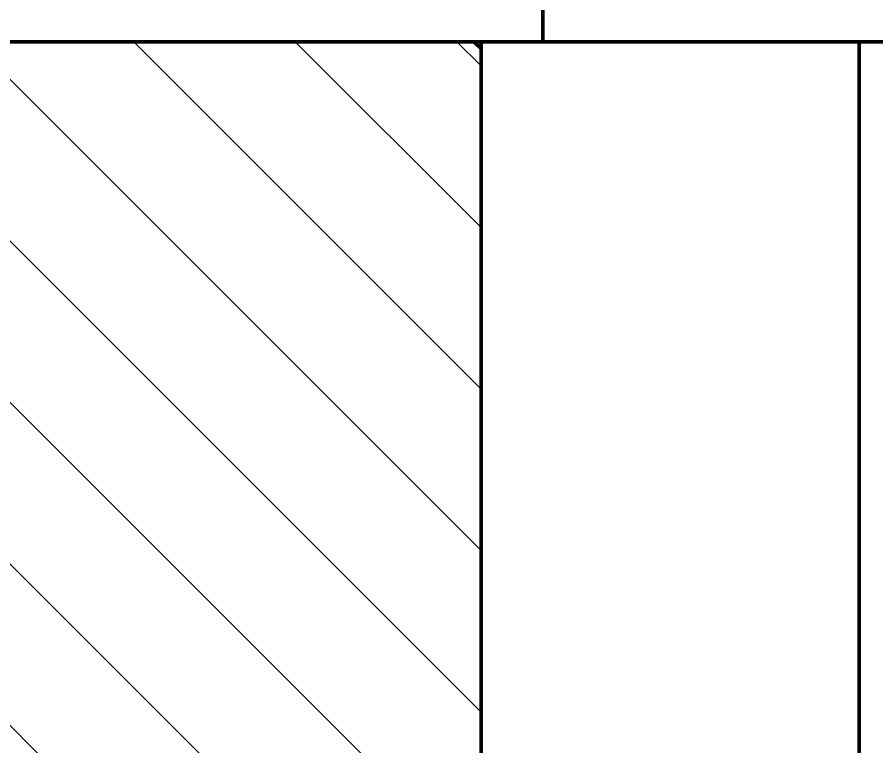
# Model space of a CAD drawing. Header units: millimetres. Extents: x 0 to 1682, y 0 to 1188.
# Drawn here: x 619.61 to 643.47, y 794.43 to 814.68 of the extents above; entities that cross this region are included whole.
import ezdxf

# ---------------------------------------------------------------- set-up
doc = ezdxf.new("R2010")
doc.units = ezdxf.units.MM
doc.header["$LTSCALE"] = 0.7
doc.layers.add('09_РАЗМЕРЫ', color=7, linetype='CONTINUOUS')
doc.layers.add('20_ВИДИМЫЕ', color=7, linetype='CONTINUOUS', lineweight=50)
doc.layers.add('23_ШТРИХОВКА', color=7, linetype='CONTINUOUS', lineweight=18)
doc.styles.add('ГОСТ', font='ISOCPEUR.TTF')
doc.dimstyles.new('ГОСТ', dxfattribs={"dimscale": 2, "dimtxt": 3.5, "dimasz": 3, "dimexe": 2, "dimexo": 0, "dimgap": 1, "dimtad": 1, "dimdec": 1, "dimtxsty": 'ГОСТ', "dimcen": 2.5, "dimclrd": 7, "dimclre": 7, "dimclrt": 7, "dimazin": 3, "dimtfac": 1, "dimtmove": 0, "dimatfit": 3})

msp = doc.modelspace()

# ---------------------------------------------------------------- hatches: boundary and pattern name
at = {"layer": '23_ШТРИХОВКА'}
h = msp.add_hatch(dxfattribs=at)
h.set_pattern_fill('ANSI31', angle=90)
h.paths.add_polyline_path([(576.601, 814), (577.001, 814), (577.402, 814), (577.802, 814), (578.202, 814), (578.602, 814), (579.003, 814), (579.403, 814), (579.803, 814), (580.203, 814), (580.604, 814), (581.004, 814), (581.404, 814), (581.804, 814), (582.205, 814), (582.605, 814), (583.005, 814), (583.406, 814), (583.806, 814), (584.206, 814), (584.606, 814), (585.007, 814), (585.407, 814), (585.807, 814), (586.207, 814), (586.608, 814), (587.008, 814), (587.408, 814), (587.808, 814), (588.209, 814), (588.609, 814), (589.009, 814), (589.409, 814), (589.81, 814), (590.21, 814), (590.61, 814), (591.01, 814), (591.411, 814), (591.811, 814), (592.211, 814), (592.612, 814), (593.012, 814), (593.412, 814), (593.812, 814), (594.213, 814), (594.613, 814), (595.013, 814), (595.413, 814), (595.814, 814), (596.214, 814), (596.614, 814), (597.014, 814), (597.415, 814), (597.815, 814), (598.215, 814), (598.615, 814), (599.016, 814), (599.416, 814), (599.816, 814), (600.217, 814), (600.617, 814), (601.017, 814), (601.417, 814), (601.818, 814), (602.218, 814), (602.618, 814), (603.018, 814), (603.419, 814), (603.819, 814), (604.219, 814), (604.619, 814), (605.02, 814), (605.42, 814), (605.82, 814), (606.22, 814), (606.621, 814), (607.021, 814), (607.421, 814), (607.822, 814), (608.222, 814), (608.622, 814), (609.022, 814), (609.423, 814), (609.823, 814), (610.223, 814), (610.623, 814), (611.024, 814), (611.424, 814), (611.824, 814), (612.224, 814), (612.625, 814), (613.025, 814), (613.425, 814), (613.825, 814), (614.226, 814), (614.626, 814), (615.026, 814), (615.427, 814), (615.827, 814), (616.227, 814), (616.627, 814), (617.028, 814), (617.428, 814), (617.828, 814), (618.228, 814), (618.629, 814), (619.029, 814), (619.429, 814), (619.829, 814), (620.23, 814), (620.63, 814), (621.03, 814), (621.43, 814), (621.831, 814), (622.231, 814), (622.631, 814), (623.031, 814), (623.432, 814), (623.832, 814), (624.232, 814), (624.633, 814), (625.033, 814), (625.433, 814), (625.833, 814), (626.234, 814), (626.634, 814), (627.034, 814), (627.434, 814), (627.835, 814), (628.235, 814), (628.635, 814), (629.035, 814), (629.436, 814), (629.836, 814), (630, 814), (630.3, 814), (630.7, 814), (631.1, 814), (631.5, 814), (631.9, 814), (632.3, 814), (632.5, 813.8), (632.5, 813.4), (632.5, 813), (632.5, 812.6), (632.5, 812.2), (632.5, 811.8), (632.5, 811.4), (632.5, 811), (632.5, 810.6), (632.5, 810.2), (632.5, 809.8), (632.5, 809.4), (632.5, 809), (632.5, 808.6), (632.5, 808.2), (632.5, 807.8), (632.5, 807.4), (632.5, 807), (632.5, 806.6), (632.5, 806.2), (632.5, 805.8), (632.5, 805.4), (632.5, 805), (632.5, 804.6), (632.5, 804.2), (632.5, 803.8), (632.5, 803.4), (632.5, 803), (632.5, 802.6), (632.5, 802.2), (632.5, 801.8), (632.5, 801.4), (632.5, 801), (632.5, 800.6), (632.5, 800.2), (632.5, 799.8), (632.5, 799.4), (632.5, 799), (632.5, 798.6), (632.5, 798.2), (632.5, 797.8), (632.5, 797.4), (632.5, 797), (632.5, 796.6), (632.5, 796.2), (632.5, 795.8), (632.5, 795.4), (632.5, 795), (632.5, 794.6), (632.5, 794.2), (632.3, 794), (631.9, 794), (631.5, 794), (631.1, 794), (630.7, 794), (630.3, 794), (630, 794), (629.849, 794), (629.449, 794), (629.049, 794), (628.648, 794), (628.248, 794), (627.848, 794), (627.448, 794), (627.047, 794), (626.647, 794), (626.247, 794), (625.846, 794), (625.446, 794), (625.046, 794), (624.646, 794), (624.245, 794), (623.845, 794), (623.445, 794), (623.045, 794), (622.644, 794), (622.244, 794), (621.844, 794), (621.444, 794), (621.043, 794), (620.643, 794), (620.243, 794), (619.843, 794), (619.442, 794), (619.042, 794), (618.642, 794), (618.241, 794), (617.841, 794), (617.441, 794), (617.041, 794), (616.64, 794), (616.24, 794), (615.84, 794), (615.44, 794), (615.039, 794), (614.639, 794), (614.239, 794), (613.839, 794), (613.438, 794), (613.038, 794), (612.638, 794), (612.238, 794), (611.837, 794), (611.437, 794), (611.037, 794), (610.636, 794), (610.236, 794), (609.836, 794), (609.436, 794), (609.035, 794), (608.635, 794), (608.235, 794), (607.835, 794), (607.434, 794), (607.034, 794), (606.634, 794), (606.234, 794), (605.833, 794), (605.433, 794), (605.033, 794), (604.633, 794), (604.232, 794), (603.832, 794), (603.432, 794), (603.031, 794), (602.631, 794), (602.231, 794), (601.831, 794), (601.43, 794), (601.03, 794), (600.63, 794), (600.23, 794), (599.829, 794), (599.429, 794), (599.029, 794), (598.629, 794), (598.228, 794), (597.828, 794), (597.428, 794), (597.028, 794), (596.627, 794), (596.227, 794), (595.827, 794), (595.427, 794), (595.026, 794), (594.626, 794), (594.226, 794), (593.825, 794), (593.425, 794), (593.025, 794), (592.625, 794), (592.224, 794), (591.824, 794), (591.424, 794), (591.024, 794), (590.623, 794), (590.223, 794), (589.823, 794), (589.423, 794), (589.022, 794), (588.622, 794), (588.222, 794), (587.822, 794), (587.421, 794), (587.021, 794), (586.621, 794), (586.22, 794), (585.82, 794), (585.42, 794), (585.02, 794), (584.619, 794), (584.219, 794), (583.819, 794), (583.419, 794), (583.018, 794), (582.618, 794), (582.218, 794), (581.818, 794), (581.417, 794), (581.017, 794), (580.617, 794), (580.217, 794), (579.816, 794), (579.416, 794), (579.016, 794), (578.615, 794), (578.215, 794), (577.815, 794), (577.415, 794), (577.014, 794), (576.614, 794), (576.214, 794), (575.814, 794), (575.413, 794), (575.013, 794), (575, 794.387), (575, 794.787), (575, 795.188), (575, 795.588), (575, 795.988), (575, 796.388), (575, 796.789), (575, 797.189), (575, 797.589), (575, 797.99), (575, 798.39), (575, 798.79), (575, 799.19), (575, 799.591), (575, 799.991), (575, 800.391), (575, 800.791), (575, 801.192), (575, 801.592), (575, 801.992), (575, 802.392), (575, 802.793), (575, 803.193), (575, 803.593), (575, 803.993), (575, 804.394), (575, 804.794), (575, 805.194), (575, 805.594), (575, 805.995), (575, 806.395), (575, 806.795), (575, 807.196), (575, 807.596), (575, 807.996), (575, 808.396), (575, 808.797), (575, 809.197), (575, 809.597), (575, 809.997), (575, 810.398), (575, 810.798), (575, 811.198), (575, 811.598), (575, 811.999), (575, 812.399), (575, 812.799), (575, 813.199), (575, 813.6), (575, 814), (575.4, 814), (575.801, 814), (576.201, 814)])

# ---------------------------------------------------------------- linework, layer by layer
at = {"layer": '20_ВИДИМЫЕ'}
for points in [[(634.215, 814), (634.215, 829)], [(630, 814), (575, 814)], [(619.429, 814), (619.829, 814), (620.23, 814), (620.63, 814), (621.03, 814), (621.43, 814), (621.831, 814), (622.231, 814), (622.631, 814), (623.031, 814), (623.432, 814), (623.832, 814), (624.232, 814), (624.633, 814), (625.033, 814), (625.433, 814), (625.833, 814), (626.234, 814), (626.634, 814), (627.034, 814), (627.434, 814), (627.835, 814), (628.235, 814), (628.635, 814), (629.035, 814), (629.436, 814), (629.836, 814), (630, 814), (630.3, 814), (630.7, 814), (631.1, 814), (631.5, 814), (631.9, 814), (632.3, 814), (632.5, 813.8), (632.5, 813.4), (632.5, 813), (632.5, 812.6), (632.5, 812.2), (632.5, 811.8), (632.5, 811.4), (632.5, 811), (632.5, 810.6), (632.5, 810.2), (632.5, 809.8), (632.5, 809.4), (632.5, 809), (632.5, 808.6), (632.5, 808.2), (632.5, 807.8), (632.5, 807.4), (632.5, 807), (632.5, 806.6), (632.5, 806.2), (632.5, 805.8), (632.5, 805.4), (632.5, 805), (632.5, 804.6), (632.5, 804.2), (632.5, 803.8), (632.5, 803.4), (632.5, 803), (632.5, 802.6), (632.5, 802.2), (632.5, 801.8), (632.5, 801.4), (632.5, 801), (632.5, 800.6), (632.5, 800.2), (632.5, 799.8), (632.5, 799.4), (632.5, 799), (632.5, 798.6), (632.5, 798.2), (632.5, 797.8), (632.5, 797.4), (632.5, 797), (632.5, 796.6), (632.5, 796.2), (632.5, 795.8), (632.5, 795.4), (632.5, 795), (632.5, 794.6), (632.5, 794.2)], [(632.5, 814), (630, 814)], [(632.5, 814), (632.551, 814), (632.696, 814), (632.936, 814), (633.274, 814), (633.701, 814), (634.215, 814)], [(632.5, 814), (632.5, 794)], [(634.215, 814), (644.608, 814)], [(643, 774), (643, 814)]]:
    msp.add_lwpolyline(points, dxfattribs=at)

# ---------------------------------------------------------------- dimensions: what is measured, and where the dimension line sits
at = {"layer": '09_РАЗМЕРЫ'}
msp.add_linear_dim(base=(790, 783), p1=(607.5, 783), p2=(607.5, 860), angle=90, text='77', dimstyle='ГОСТ', override={"dimtxsty": 'ГОСТ'}, dxfattribs=at).render()

doc.saveas('drawing.dxf')
